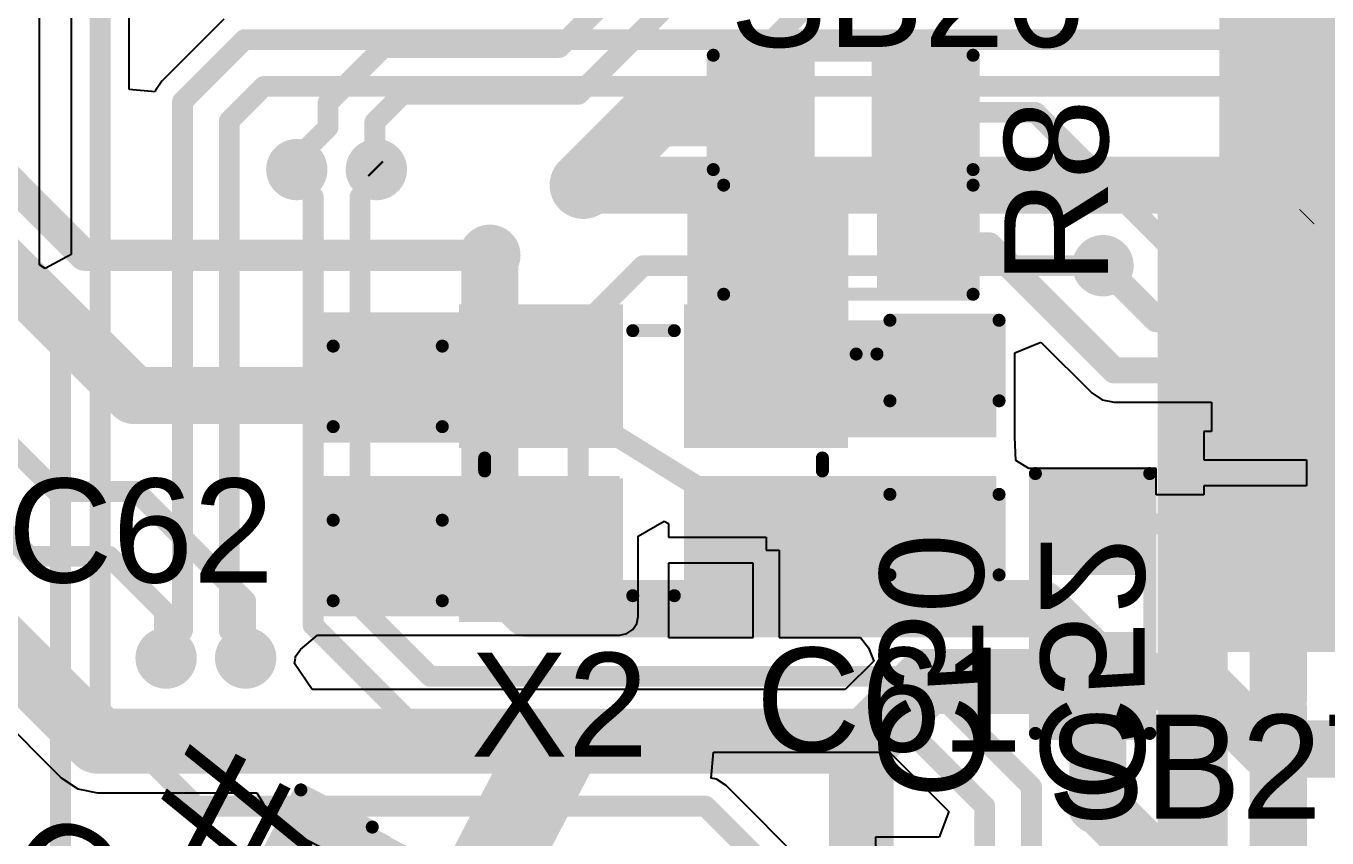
# Model space of a CAD drawing. Header units: millimetres. Extents: x -0.71 to 2.98, y -0.65 to 2.9.
# Drawn here: x 0.16 to 0.661, y -0.042 to 0.27 of the extents above; entities that cross this region are included whole.
import ezdxf

# ---------------------------------------------------------------- set-up
doc = ezdxf.new("R2010")
doc.units = ezdxf.units.MM
doc.header["$MEASUREMENT"] = 0
for name, color, linetype in [('BottomLayer', 5, 'Continuous'), ('BottomOverlay', 54, 'Continuous'), ('BottomSolder', 6, 'Continuous'), ('Mechanical2', 216, 'Continuous'), ('TopLayer', 1, 'Continuous'), ('TopOverlay', 2, 'Continuous'), ('TopPaste', 8, 'Continuous'), ('TopSolder', 216, 'Continuous'), ('ViaHoleLayer', 16, 'Continuous')]:
    doc.layers.add(name, color=color, linetype=linetype)
doc.styles.add('Arial', font='', dxfattribs={"height": 0.2})
doc.styles.get('Arial').set_extended_font_data('Arial')

# ---------------------------------------------------------------- blocks, each defined once
blk = doc.blocks.new('CAP_0603_9')
at = {"layer": 'TopLayer'}
for points in [[(-0.015, 0.0175), (-0.015, -0.0175), (-0.045, -0.0175), (-0.045, 0.0175)], [(0.045, 0.0175), (0.045, -0.0175), (0.015, -0.0175), (0.015, 0.0175)]]:
    blk.add_hatch(color=1, dxfattribs=at).paths.add_polyline_path(points)
at = {"layer": 'TopPaste'}
for points in [[(-0.015, 0.0175), (-0.015, -0.0175), (-0.045, -0.0175), (-0.045, 0.0175)], [(0.045, 0.0175), (0.045, -0.0175), (0.015, -0.0175), (0.015, 0.0175)]]:
    blk.add_hatch(color=8, dxfattribs=at).paths.add_polyline_path(points)
at = {"layer": 'TopSolder'}
for points in [[(-0.01264, 0.01986), (-0.01264, -0.01986), (-0.04736, -0.01986), (-0.04736, 0.01986)], [(0.04736, 0.01986), (0.04736, -0.01986), (0.01264, -0.01986), (0.01264, 0.01986)]]:
    blk.add_hatch(color=216, dxfattribs=at).paths.add_polyline_path(points)
at = {"layer": 'TopOverlay', "const_width": 0.005}
for points in [[(-0.049, 0.021), (-0.049, -0.021)], [(-0.018, 0.021), (-0.049, 0.021)], [(0.049, 0.021), (0.018, 0.021)], [(0.049, 0.021), (0.049, -0.021)], [(-0.018, -0.021), (-0.049, -0.021)], [(0.049, -0.021), (0.018, -0.021)]]:
    blk.add_lwpolyline(points, dxfattribs=at)
at = {"layer": 'TopOverlay', "const_width": 0.0025}
for points in [[(-0.05025, 0.021, 1), (-0.04775, 0.021, 1)], [(-0.05025, 0.021, 1), (-0.04775, 0.021, 1)], [(-0.01925, 0.021, 1), (-0.01675, 0.021, 1)], [(0.01675, 0.021, 1), (0.01925, 0.021, 1)], [(0.04775, 0.021, 1), (0.05025, 0.021, 1)], [(0.04775, 0.021, 1), (0.05025, 0.021, 1)], [(-0.05025, -0.021, 1), (-0.04775, -0.021, 1)], [(-0.05025, -0.021, 1), (-0.04775, -0.021, 1)], [(-0.01925, -0.021, 1), (-0.01675, -0.021, 1)], [(0.01675, -0.021, 1), (0.01925, -0.021, 1)], [(0.04775, -0.021, 1), (0.05025, -0.021, 1)], [(0.04775, -0.021, 1), (0.05025, -0.021, 1)]]:
    blk.add_lwpolyline(points, format="xyb", close=True, dxfattribs=at)
blk = doc.blocks.new('S3224576121060_217')
at = {"layer": 'TopLayer'}
for points in [[(-0.07087, 0.05709), (-0.01575, 0.05709), (-0.01575, 0.00984), (-0.07087, 0.00984)], [(0.01575, 0.05709), (0.07087, 0.05709), (0.07087, 0.00984), (0.01575, 0.00984)], [(-0.07087, -0.00984), (-0.01575, -0.00984), (-0.01575, -0.05709), (-0.07087, -0.05709)], [(0.01575, -0.00984), (0.07087, -0.00984), (0.07087, -0.05709), (0.01575, -0.05709)]]:
    blk.add_hatch(color=1, dxfattribs=at).paths.add_polyline_path(points)
at = {"layer": 'TopPaste'}
for points in [[(-0.07087, 0.05709), (-0.01575, 0.05709), (-0.01575, 0.00984), (-0.07087, 0.00984)], [(0.01575, 0.05709), (0.07087, 0.05709), (0.07087, 0.00984), (0.01575, 0.00984)], [(-0.07087, -0.00984), (-0.01575, -0.00984), (-0.01575, -0.05709), (-0.07087, -0.05709)], [(0.01575, -0.00984), (0.07087, -0.00984), (0.07087, -0.05709), (0.01575, -0.05709)]]:
    blk.add_hatch(color=8, dxfattribs=at).paths.add_polyline_path(points)
at = {"layer": 'TopSolder'}
for points in [[(-0.07487, 0.06109), (-0.01175, 0.06109), (-0.01175, 0.00584), (-0.07487, 0.00584)], [(0.01175, 0.06109), (0.07487, 0.06109), (0.07487, 0.00584), (0.01175, 0.00584)], [(-0.07487, -0.00584), (-0.01175, -0.00584), (-0.01175, -0.06109), (-0.07487, -0.06109)], [(0.01175, -0.00584), (0.07487, -0.00584), (0.07487, -0.06109), (0.01175, -0.06109)]]:
    blk.add_hatch(color=216, dxfattribs=at).paths.add_polyline_path(points)
at = {"layer": 'TopOverlay', "const_width": 0.005}
for points in [[(0.008, 0.051), (-0.008, 0.051)], [(-0.065, 0.003), (-0.065, -0.002)], [(0.065, 0.003), (0.065, -0.002)], [(0.008, -0.051), (-0.008, -0.051)]]:
    blk.add_lwpolyline(points, dxfattribs=at)
at = {"layer": 'TopOverlay'}
for points, const_width in [([(-0.00925, 0.051, 1), (-0.00675, 0.051, 1)], 0.0025), ([(0.00675, 0.051, 1), (0.00925, 0.051, 1)], 0.0025), ([(-0.06625, 0.003, 1), (-0.06375, 0.003, 1)], 0.0025), ([(0.06375, 0.003, 1), (0.06625, 0.003, 1)], 0.0025), ([(-0.06625, -0.002, 1), (-0.06375, -0.002, 1)], 0.0025), ([(0.06375, -0.002, 1), (0.06625, -0.002, 1)], 0.0025), ([(-0.078, -0.042, 1), (-0.086, -0.042, 1)], 0.005), ([(-0.08725, -0.042, 1), (-0.08475, -0.042, 1)], 0.0025), ([(-0.07925, -0.042, 1), (-0.07675, -0.042, 1)], 0.0025), ([(-0.00925, -0.051, 1), (-0.00675, -0.051, 1)], 0.0025), ([(0.00675, -0.051, 1), (0.00925, -0.051, 1)], 0.0025)]:
    blk.add_lwpolyline(points, format="xyb", close=True, dxfattribs=dict(at, const_width=const_width))
blk = doc.blocks.new('R__0603_222')
at = {"layer": 'TopLayer'}
for points in [[(-0.015, 0.0175), (-0.015, -0.0175), (-0.045, -0.0175), (-0.045, 0.0175)], [(0.045, 0.0175), (0.045, -0.0175), (0.015, -0.0175), (0.015, 0.0175)]]:
    blk.add_hatch(color=1, dxfattribs=at).paths.add_polyline_path(points)
at = {"layer": 'TopPaste'}
for points in [[(-0.015, 0.0175), (-0.015, -0.0175), (-0.045, -0.0175), (-0.045, 0.0175)], [(0.045, 0.0175), (0.045, -0.0175), (0.015, -0.0175), (0.015, 0.0175)]]:
    blk.add_hatch(color=8, dxfattribs=at).paths.add_polyline_path(points)
at = {"layer": 'TopSolder'}
for points in [[(-0.011, 0.0215), (-0.011, -0.0215), (-0.049, -0.0215), (-0.049, 0.0215)], [(0.049, 0.0215), (0.049, -0.0215), (0.011, -0.0215), (0.011, 0.0215)]]:
    blk.add_hatch(color=216, dxfattribs=at).paths.add_polyline_path(points)
at = {"layer": 'TopOverlay', "const_width": 0.005}
for points in [[(-0.048, 0.021), (0.048, 0.021)], [(-0.048, -0.021), (-0.048, 0.021)], [(0.048, -0.021), (0.048, 0.021)], [(-0.048, -0.021), (0.048, -0.021)]]:
    blk.add_lwpolyline(points, dxfattribs=at)
at = {"layer": 'TopOverlay', "const_width": 0.0025}
for points in [[(-0.04925, 0.021, 1), (-0.04675, 0.021, 1)], [(-0.04925, 0.021, 1), (-0.04675, 0.021, 1)], [(0.04675, 0.021, 1), (0.04925, 0.021, 1)], [(0.04675, 0.021, 1), (0.04925, 0.021, 1)], [(-0.04925, -0.021, 1), (-0.04675, -0.021, 1)], [(-0.04925, -0.021, 1), (-0.04675, -0.021, 1)], [(0.04675, -0.021, 1), (0.04925, -0.021, 1)], [(0.04675, -0.021, 1), (0.04925, -0.021, 1)]]:
    blk.add_lwpolyline(points, format="xyb", close=True, dxfattribs=at)
blk = doc.blocks.new('PCM1865DBTR_250')
at = {"layer": 'TopLayer'}
for points in [[(-0.1437, 0.10433), (-0.08465, 0.10433), (-0.08465, 0.09252), (-0.1437, 0.09252)], [(-0.1437, 0.08465), (-0.08465, 0.08465), (-0.08465, 0.07283), (-0.1437, 0.07283)], [(-0.1437, 0.06496), (-0.08465, 0.06496), (-0.08465, 0.05315), (-0.1437, 0.05315)], [(-0.1437, 0.04528), (-0.08465, 0.04528), (-0.08465, 0.03346), (-0.1437, 0.03346)], [(-0.1437, 0.02559), (-0.08465, 0.02559), (-0.08465, 0.01378), (-0.1437, 0.01378)], [(-0.1437, 0.00591), (-0.08465, 0.00591), (-0.08465, -0.00591), (-0.1437, -0.00591)], [(-0.1437, -0.01378), (-0.08465, -0.01378), (-0.08465, -0.02559), (-0.1437, -0.02559)], [(-0.1437, -0.03346), (-0.08465, -0.03346), (-0.08465, -0.04528), (-0.1437, -0.04528)], [(-0.1437, -0.05315), (-0.08465, -0.05315), (-0.08465, -0.06496), (-0.1437, -0.06496)], [(-0.1437, -0.07283), (-0.08465, -0.07283), (-0.08465, -0.08465), (-0.1437, -0.08465)], [(-0.1437, -0.09252), (-0.08465, -0.09252), (-0.08465, -0.10433), (-0.1437, -0.10433)], [(-0.1437, -0.1122), (-0.08465, -0.1122), (-0.08465, -0.12402), (-0.1437, -0.12402)], [(-0.08465, -0.1437), (-0.1437, -0.1437), (-0.1437, -0.13189), (-0.08465, -0.13189)]]:
    blk.add_hatch(color=1, dxfattribs=at).paths.add_polyline_path(points)
at = {"layer": 'TopPaste'}
for points in [[(-0.1437, 0.10433), (-0.08465, 0.10433), (-0.08465, 0.09252), (-0.1437, 0.09252)], [(-0.1437, 0.08465), (-0.08465, 0.08465), (-0.08465, 0.07283), (-0.1437, 0.07283)], [(-0.1437, 0.06496), (-0.08465, 0.06496), (-0.08465, 0.05315), (-0.1437, 0.05315)], [(-0.1437, 0.04528), (-0.08465, 0.04528), (-0.08465, 0.03346), (-0.1437, 0.03346)], [(-0.1437, 0.02559), (-0.08465, 0.02559), (-0.08465, 0.01378), (-0.1437, 0.01378)], [(-0.1437, 0.00591), (-0.08465, 0.00591), (-0.08465, -0.00591), (-0.1437, -0.00591)], [(-0.1437, -0.01378), (-0.08465, -0.01378), (-0.08465, -0.02559), (-0.1437, -0.02559)], [(-0.1437, -0.03346), (-0.08465, -0.03346), (-0.08465, -0.04528), (-0.1437, -0.04528)], [(-0.1437, -0.05315), (-0.08465, -0.05315), (-0.08465, -0.06496), (-0.1437, -0.06496)], [(-0.1437, -0.07283), (-0.08465, -0.07283), (-0.08465, -0.08465), (-0.1437, -0.08465)], [(-0.1437, -0.09252), (-0.08465, -0.09252), (-0.08465, -0.10433), (-0.1437, -0.10433)], [(-0.1437, -0.1122), (-0.08465, -0.1122), (-0.08465, -0.12402), (-0.1437, -0.12402)], [(-0.08465, -0.1437), (-0.1437, -0.1437), (-0.1437, -0.13189), (-0.08465, -0.13189)]]:
    blk.add_hatch(color=8, dxfattribs=at).paths.add_polyline_path(points)
at = {"layer": 'TopSolder'}
for points in [[(-0.1477, 0.10833), (-0.08065, 0.10833), (-0.08065, 0.08852), (-0.1477, 0.08852)], [(-0.1477, 0.08865), (-0.08065, 0.08865), (-0.08065, 0.06883), (-0.1477, 0.06883)], [(-0.1477, 0.06896), (-0.08065, 0.06896), (-0.08065, 0.04915), (-0.1477, 0.04915)], [(-0.1477, 0.04928), (-0.08065, 0.04928), (-0.08065, 0.02946), (-0.1477, 0.02946)], [(-0.1477, 0.02959), (-0.08065, 0.02959), (-0.08065, 0.00978), (-0.1477, 0.00978)], [(-0.1477, 0.00991), (-0.08065, 0.00991), (-0.08065, -0.00991), (-0.1477, -0.00991)], [(-0.1477, -0.00978), (-0.08065, -0.00978), (-0.08065, -0.02959), (-0.1477, -0.02959)], [(-0.1477, -0.02946), (-0.08065, -0.02946), (-0.08065, -0.04928), (-0.1477, -0.04928)], [(-0.1477, -0.04915), (-0.08065, -0.04915), (-0.08065, -0.06896), (-0.1477, -0.06896)], [(-0.1477, -0.06883), (-0.08065, -0.06883), (-0.08065, -0.08865), (-0.1477, -0.08865)], [(-0.1477, -0.08852), (-0.08065, -0.08852), (-0.08065, -0.10833), (-0.1477, -0.10833)], [(-0.1477, -0.1082), (-0.08065, -0.1082), (-0.08065, -0.12802), (-0.1477, -0.12802)], [(-0.08065, -0.1477), (-0.1477, -0.1477), (-0.1477, -0.12789), (-0.08065, -0.12789)]]:
    blk.add_hatch(color=216, dxfattribs=at).paths.add_polyline_path(points)
blk = doc.blocks.new('SOLDER_BRIDGE_272')
at = {"layer": 'TopLayer'}
for points in [[(-0.045, -0.0175), (-0.045, 0.0175), (-0.015, 0.0175), (-0.015, -0.0175)], [(0.015, -0.0175), (0.015, 0.0175), (0.045, 0.0175), (0.045, -0.0175)]]:
    blk.add_hatch(color=1, dxfattribs=at).paths.add_polyline_path(points)
at = {"layer": 'TopPaste'}
for points in [[(-0.045, -0.0175), (-0.045, 0.0175), (-0.015, 0.0175), (-0.015, -0.0175)], [(0.015, -0.0175), (0.015, 0.0175), (0.045, 0.0175), (0.045, -0.0175)]]:
    blk.add_hatch(color=8, dxfattribs=at).paths.add_polyline_path(points)
at = {"layer": 'TopSolder'}
for points in [[(-0.049, -0.0215), (-0.049, 0.0215), (-0.011, 0.0215), (-0.011, -0.0215)], [(0.011, -0.0215), (0.011, 0.0215), (0.049, 0.0215), (0.049, -0.0215)]]:
    blk.add_hatch(color=216, dxfattribs=at).paths.add_polyline_path(points)
at = {"layer": 'TopOverlay', "const_width": 0.005}
for points in [[(-0.05, 0.022), (-0.05, -0.022)], [(-0.05, 0.022), (0.05, 0.022)], [(0.05, 0.022), (0.05, -0.022)], [(-0.05, -0.022), (0.05, -0.022)]]:
    blk.add_lwpolyline(points, dxfattribs=at)
at = {"layer": 'TopOverlay', "const_width": 0.0025}
for points in [[(-0.05125, 0.022, 1), (-0.04875, 0.022, 1)], [(-0.05125, 0.022, 1), (-0.04875, 0.022, 1)], [(0.04875, 0.022, 1), (0.05125, 0.022, 1)], [(0.04875, 0.022, 1), (0.05125, 0.022, 1)], [(-0.05125, -0.022, 1), (-0.04875, -0.022, 1)], [(-0.05125, -0.022, 1), (-0.04875, -0.022, 1)], [(0.04875, -0.022, 1), (0.05125, -0.022, 1)], [(0.04875, -0.022, 1), (0.05125, -0.022, 1)]]:
    blk.add_lwpolyline(points, format="xyb", close=True, dxfattribs=at)
blk = doc.blocks.new('SOLDER_BRIDGE_273')
at = {"layer": 'TopLayer'}
for points in [[(-0.045, -0.0175), (-0.045, 0.0175), (-0.015, 0.0175), (-0.015, -0.0175)], [(0.015, -0.0175), (0.015, 0.0175), (0.045, 0.0175), (0.045, -0.0175)]]:
    blk.add_hatch(color=1, dxfattribs=at).paths.add_polyline_path(points)
at = {"layer": 'TopPaste'}
for points in [[(-0.045, -0.0175), (-0.045, 0.0175), (-0.015, 0.0175), (-0.015, -0.0175)], [(0.015, -0.0175), (0.015, 0.0175), (0.045, 0.0175), (0.045, -0.0175)]]:
    blk.add_hatch(color=8, dxfattribs=at).paths.add_polyline_path(points)
at = {"layer": 'TopSolder'}
for points in [[(-0.049, -0.0215), (-0.049, 0.0215), (-0.011, 0.0215), (-0.011, -0.0215)], [(0.011, -0.0215), (0.011, 0.0215), (0.049, 0.0215), (0.049, -0.0215)]]:
    blk.add_hatch(color=216, dxfattribs=at).paths.add_polyline_path(points)
at = {"layer": 'TopOverlay', "const_width": 0.005}
for points in [[(-0.05, -0.022), (-0.05, 0.022)], [(-0.05, 0.022), (0.05, 0.022)], [(0.05, -0.022), (0.05, 0.022)], [(-0.05, -0.022), (0.05, -0.022)]]:
    blk.add_lwpolyline(points, dxfattribs=at)
at = {"layer": 'TopOverlay', "const_width": 0.0025}
for points in [[(-0.05125, 0.022, 1), (-0.04875, 0.022, 1)], [(-0.05125, 0.022, 1), (-0.04875, 0.022, 1)], [(0.04875, 0.022, 1), (0.05125, 0.022, 1)], [(0.04875, 0.022, 1), (0.05125, 0.022, 1)], [(-0.05125, -0.022, 1), (-0.04875, -0.022, 1)], [(-0.05125, -0.022, 1), (-0.04875, -0.022, 1)], [(0.04875, -0.022, 1), (0.05125, -0.022, 1)], [(0.04875, -0.022, 1), (0.05125, -0.022, 1)]]:
    blk.add_lwpolyline(points, format="xyb", close=True, dxfattribs=at)
blk = doc.blocks.new('C___0603_305')
at = {"layer": 'TopLayer'}
for points in [[(-0.015, 0.0175), (-0.015, -0.0175), (-0.045, -0.0175), (-0.045, 0.0175)], [(0.045, 0.0175), (0.045, -0.0175), (0.015, -0.0175), (0.015, 0.0175)]]:
    blk.add_hatch(color=1, dxfattribs=at).paths.add_polyline_path(points)
at = {"layer": 'TopPaste'}
for points in [[(-0.015, 0.0175), (-0.015, -0.0175), (-0.045, -0.0175), (-0.045, 0.0175)], [(0.045, 0.0175), (0.045, -0.0175), (0.015, -0.0175), (0.015, 0.0175)]]:
    blk.add_hatch(color=8, dxfattribs=at).paths.add_polyline_path(points)
at = {"layer": 'TopSolder'}
for points in [[(-0.01264, 0.01986), (-0.01264, -0.01986), (-0.04736, -0.01986), (-0.04736, 0.01986)], [(0.04736, 0.01986), (0.04736, -0.01986), (0.01264, -0.01986), (0.01264, 0.01986)]]:
    blk.add_hatch(color=216, dxfattribs=at).paths.add_polyline_path(points)
at = {"layer": 'TopOverlay', "const_width": 0.005}
for points in [[(-0.049, -0.021), (-0.049, 0.021)], [(-0.018, 0.021), (-0.049, 0.021)], [(0.049, 0.021), (0.018, 0.021)], [(0.049, -0.021), (0.049, 0.021)], [(-0.018, -0.021), (-0.049, -0.021)], [(0.049, -0.021), (0.018, -0.021)]]:
    blk.add_lwpolyline(points, dxfattribs=at)
at = {"layer": 'TopOverlay', "const_width": 0.0025}
for points in [[(-0.05025, 0.021, 1), (-0.04775, 0.021, 1)], [(-0.05025, 0.021, 1), (-0.04775, 0.021, 1)], [(-0.01925, 0.021, 1), (-0.01675, 0.021, 1)], [(0.01675, 0.021, 1), (0.01925, 0.021, 1)], [(0.04775, 0.021, 1), (0.05025, 0.021, 1)], [(0.04775, 0.021, 1), (0.05025, 0.021, 1)], [(-0.05025, -0.021, 1), (-0.04775, -0.021, 1)], [(-0.05025, -0.021, 1), (-0.04775, -0.021, 1)], [(-0.01925, -0.021, 1), (-0.01675, -0.021, 1)], [(0.01675, -0.021, 1), (0.01925, -0.021, 1)], [(0.04775, -0.021, 1), (0.05025, -0.021, 1)], [(0.04775, -0.021, 1), (0.05025, -0.021, 1)]]:
    blk.add_lwpolyline(points, format="xyb", close=True, dxfattribs=at)
blk = doc.blocks.new('C___0603_306')
at = {"layer": 'TopLayer'}
for points in [[(-0.015, 0.0175), (-0.015, -0.0175), (-0.045, -0.0175), (-0.045, 0.0175)], [(0.045, 0.0175), (0.045, -0.0175), (0.015, -0.0175), (0.015, 0.0175)]]:
    blk.add_hatch(color=1, dxfattribs=at).paths.add_polyline_path(points)
at = {"layer": 'TopPaste'}
for points in [[(-0.015, 0.0175), (-0.015, -0.0175), (-0.045, -0.0175), (-0.045, 0.0175)], [(0.045, 0.0175), (0.045, -0.0175), (0.015, -0.0175), (0.015, 0.0175)]]:
    blk.add_hatch(color=8, dxfattribs=at).paths.add_polyline_path(points)
at = {"layer": 'TopSolder'}
for points in [[(-0.01264, 0.01986), (-0.01264, -0.01986), (-0.04736, -0.01986), (-0.04736, 0.01986)], [(0.04736, 0.01986), (0.04736, -0.01986), (0.01264, -0.01986), (0.01264, 0.01986)]]:
    blk.add_hatch(color=216, dxfattribs=at).paths.add_polyline_path(points)
at = {"layer": 'TopOverlay', "const_width": 0.005}
for points in [[(-0.049, 0.021), (-0.049, -0.021)], [(-0.049, 0.021), (-0.018, 0.021)], [(0.018, 0.021), (0.049, 0.021)], [(0.049, 0.021), (0.049, -0.021)], [(-0.049, -0.021), (-0.018, -0.021)], [(0.018, -0.021), (0.049, -0.021)]]:
    blk.add_lwpolyline(points, dxfattribs=at)
at = {"layer": 'TopOverlay', "const_width": 0.0025}
for points in [[(-0.05025, 0.021, 1), (-0.04775, 0.021, 1)], [(-0.05025, 0.021, 1), (-0.04775, 0.021, 1)], [(-0.01925, 0.021, 1), (-0.01675, 0.021, 1)], [(0.01675, 0.021, 1), (0.01925, 0.021, 1)], [(0.04775, 0.021, 1), (0.05025, 0.021, 1)], [(0.04775, 0.021, 1), (0.05025, 0.021, 1)], [(-0.05025, -0.021, 1), (-0.04775, -0.021, 1)], [(-0.05025, -0.021, 1), (-0.04775, -0.021, 1)], [(-0.01925, -0.021, 1), (-0.01675, -0.021, 1)], [(0.01675, -0.021, 1), (0.01925, -0.021, 1)], [(0.04775, -0.021, 1), (0.05025, -0.021, 1)], [(0.04775, -0.021, 1), (0.05025, -0.021, 1)]]:
    blk.add_lwpolyline(points, format="xyb", close=True, dxfattribs=at)

msp = doc.modelspace()

# ---------------------------------------------------------------- hatches: boundary and pattern name
at = {"layer": 'BottomLayer'}
h = msp.add_hatch(color=5, dxfattribs=at)
edge = h.paths.add_edge_path()
edge.add_arc((0.26469, 0.215), 0.01181, 0, 360)
h = msp.add_hatch(color=5, dxfattribs=at)
edge = h.paths.add_edge_path()
edge.add_arc((0.29531, 0.215), 0.01181, 0, 360)
h = msp.add_hatch(color=5, dxfattribs=at)
edge = h.paths.add_edge_path()
edge.add_arc((0.375, 0.209), 0.01181, 0, 360)
for points in [[(0.596, -0.214), (0.623, -0.214), (0.623, 0.22), (0.596, 0.22)], [(0.632, 0.033), (0.806, 0.033), (0.806, 0.0785), (0.632, 0.0785)]]:
    msp.add_hatch(color=5, dxfattribs=at).paths.add_polyline_path(points)
h = msp.add_hatch(color=5, dxfattribs=at)
edge = h.paths.add_edge_path()
edge.add_arc((0.339, 0.182), 0.01181, 0, 360)
h = msp.add_hatch(color=5, dxfattribs=at)
edge = h.paths.add_edge_path()
edge.add_arc((0.575, 0.178), 0.01181, 0, 360)
h = msp.add_hatch(color=5, dxfattribs=at)
edge = h.paths.add_edge_path()
edge.add_arc((0.373, 0.076), 0.01181, 0, 360)
h = msp.add_hatch(color=5, dxfattribs=at)
edge = h.paths.add_edge_path()
edge.add_arc((0.21438, 0.027), 0.01181, 0, 360)
h = msp.add_hatch(color=5, dxfattribs=at)
edge = h.paths.add_edge_path()
edge.add_arc((0.245, 0.027), 0.01181, 0, 360)
h = msp.add_hatch(color=5, dxfattribs=at)
edge = h.paths.add_edge_path()
edge.add_arc((0.573, -0.029), 0.01181, 0, 360)
at = {"layer": 'BottomSolder'}
h = msp.add_hatch(color=6, dxfattribs=at)
edge = h.paths.add_edge_path()
edge.add_arc((0.26469, 0.215), 0.00791, 0, 360)
h = msp.add_hatch(color=6, dxfattribs=at)
edge = h.paths.add_edge_path()
edge.add_arc((0.29531, 0.215), 0.00791, 0, 360)
h = msp.add_hatch(color=6, dxfattribs=at)
edge = h.paths.add_edge_path()
edge.add_arc((0.375, 0.209), 0.00791, 0, 360)
h = msp.add_hatch(color=6, dxfattribs=at)
edge = h.paths.add_edge_path()
edge.add_arc((0.339, 0.182), 0.00791, 0, 360)
h = msp.add_hatch(color=6, dxfattribs=at)
edge = h.paths.add_edge_path()
edge.add_arc((0.575, 0.178), 0.00791, 0, 360)
h = msp.add_hatch(color=6, dxfattribs=at)
edge = h.paths.add_edge_path()
edge.add_arc((0.373, 0.076), 0.00791, 0, 360)
h = msp.add_hatch(color=6, dxfattribs=at)
edge = h.paths.add_edge_path()
edge.add_arc((0.21438, 0.027), 0.00791, 0, 360)
h = msp.add_hatch(color=6, dxfattribs=at)
edge = h.paths.add_edge_path()
edge.add_arc((0.245, 0.027), 0.00791, 0, 360)
h = msp.add_hatch(color=6, dxfattribs=at)
edge = h.paths.add_edge_path()
edge.add_arc((0.573, -0.029), 0.00791, 0, 360)
at = {"layer": 'TopLayer'}
h = msp.add_hatch(color=1, dxfattribs=at)
edge = h.paths.add_edge_path()
edge.add_arc((0.26469, 0.215), 0.01181, 0, 360)
h = msp.add_hatch(color=1, dxfattribs=at)
edge = h.paths.add_edge_path()
edge.add_arc((0.29531, 0.215), 0.01181, 0, 360)
h = msp.add_hatch(color=1, dxfattribs=at)
edge = h.paths.add_edge_path()
edge.add_arc((0.375, 0.209), 0.01181, 0, 360)
for points in [[(0.415, 0.112), (0.477, 0.112), (0.477, 0.209), (0.415, 0.209)], [(0.389, 0.16), (0.27, 0.16), (0.27, 0.10993), (0.389, 0.10993)], [(0.415, 0.112), (0.534, 0.112), (0.534, 0.157), (0.415, 0.157)], [(0.389, 0.097), (0.27, 0.097), (0.27, 0.043), (0.389, 0.043)], [(0.415, 0.043), (0.534, 0.043), (0.534, 0.097), (0.415, 0.097)], [(0.38035, -0.01199), (0.35079, 0.0034), (0.26, -0.171), (0.28957, -0.18639)], [(0.30082, -0.04182), (0.26875, -0.02513), (0.24938, -0.06233), (0.28145, -0.07902)], [(0.31192, -0.04787), (0.29269, -0.03787), (0.22776, -0.16259), (0.24699, -0.1726)]]:
    msp.add_hatch(color=1, dxfattribs=at).paths.add_polyline_path(points)
h = msp.add_hatch(color=1, dxfattribs=at)
edge = h.paths.add_edge_path()
edge.add_arc((0.339, 0.182), 0.01181, 0, 360)
h = msp.add_hatch(color=1, dxfattribs=at)
edge = h.paths.add_edge_path()
edge.add_arc((0.575, 0.178), 0.01181, 0, 360)
h = msp.add_hatch(color=1, dxfattribs=at)
edge = h.paths.add_edge_path()
edge.add_arc((0.373, 0.076), 0.01181, 0, 360)
h = msp.add_hatch(color=1, dxfattribs=at)
edge = h.paths.add_edge_path()
edge.add_arc((0.21438, 0.027), 0.01181, 0, 360)
h = msp.add_hatch(color=1, dxfattribs=at)
edge = h.paths.add_edge_path()
edge.add_arc((0.245, 0.027), 0.01181, 0, 360)
h = msp.add_hatch(color=1, dxfattribs=at)
edge = h.paths.add_edge_path()
edge.add_arc((0.573, -0.029), 0.01181, 0, 360)
at = {"layer": 'TopSolder'}
h = msp.add_hatch(color=216, dxfattribs=at)
edge = h.paths.add_edge_path()
edge.add_arc((0.26469, 0.215), 0.00791, 0, 360)
h = msp.add_hatch(color=216, dxfattribs=at)
edge = h.paths.add_edge_path()
edge.add_arc((0.29531, 0.215), 0.00791, 0, 360)
h = msp.add_hatch(color=216, dxfattribs=at)
edge = h.paths.add_edge_path()
edge.add_arc((0.375, 0.209), 0.00791, 0, 360)
h = msp.add_hatch(color=216, dxfattribs=at)
edge = h.paths.add_edge_path()
edge.add_arc((0.339, 0.182), 0.00791, 0, 360)
h = msp.add_hatch(color=216, dxfattribs=at)
edge = h.paths.add_edge_path()
edge.add_arc((0.575, 0.178), 0.00791, 0, 360)
h = msp.add_hatch(color=216, dxfattribs=at)
edge = h.paths.add_edge_path()
edge.add_arc((0.373, 0.076), 0.00791, 0, 360)
h = msp.add_hatch(color=216, dxfattribs=at)
edge = h.paths.add_edge_path()
edge.add_arc((0.21438, 0.027), 0.00791, 0, 360)
h = msp.add_hatch(color=216, dxfattribs=at)
edge = h.paths.add_edge_path()
edge.add_arc((0.245, 0.027), 0.00791, 0, 360)
h = msp.add_hatch(color=216, dxfattribs=at)
edge = h.paths.add_edge_path()
edge.add_arc((0.573, -0.029), 0.00791, 0, 360)
at = {"layer": 'ViaHoleLayer'}
h = msp.add_hatch(color=16, dxfattribs=at)
edge = h.paths.add_edge_path()
edge.add_arc((0.26469, 0.215), 0.00591, 0, 360)
h = msp.add_hatch(color=16, dxfattribs=at)
edge = h.paths.add_edge_path()
edge.add_arc((0.29531, 0.215), 0.00591, 0, 360)
h = msp.add_hatch(color=16, dxfattribs=at)
edge = h.paths.add_edge_path()
edge.add_arc((0.375, 0.209), 0.00591, 0, 360)
h = msp.add_hatch(color=16, dxfattribs=at)
edge = h.paths.add_edge_path()
edge.add_arc((0.339, 0.182), 0.00591, 0, 360)
h = msp.add_hatch(color=16, dxfattribs=at)
edge = h.paths.add_edge_path()
edge.add_arc((0.575, 0.178), 0.00591, 0, 360)
h = msp.add_hatch(color=16, dxfattribs=at)
edge = h.paths.add_edge_path()
edge.add_arc((0.373, 0.076), 0.00591, 0, 360)
h = msp.add_hatch(color=16, dxfattribs=at)
edge = h.paths.add_edge_path()
edge.add_arc((0.21438, 0.027), 0.00591, 0, 360)
h = msp.add_hatch(color=16, dxfattribs=at)
edge = h.paths.add_edge_path()
edge.add_arc((0.245, 0.027), 0.00591, 0, 360)
h = msp.add_hatch(color=16, dxfattribs=at)
edge = h.paths.add_edge_path()
edge.add_arc((0.573, -0.029), 0.00591, 0, 360)

# ---------------------------------------------------------------- linework, layer by layer
at = {"layer": 'BottomLayer'}
for p, q in [((0.17778, 0.347), (0.17778, 0.18231)), ((0.20022, 0.24586), (0.20022, 0.33961)), ((0.16565, 0.17839), (0.16565, 0.28864)), ((0.23661, 0.27293), (0.21276, 0.24908)), ((0.21022, 0.24488), (0.20022, 0.24586)), ((0.21033, 0.24544), (0.21022, 0.24488)), ((0.21276, 0.24908), (0.21033, 0.24544)), ((0.17778, 0.18231), (0.16778, 0.17697)), ((0.16778, 0.17697), (0.16565, 0.17839)), ((0.42417, -0.01922), (0.42515, -0.00922)), ((0.42515, -0.00922), (0.49285, -0.00922)), ((0.49285, -0.00922), (0.51564, -0.032)), ((0.42629, -0.01964), (0.42417, -0.01922)), ((0.42993, -0.02207), (0.42629, -0.01964)), ((0.46757, -0.05971), (0.42993, -0.02207)), ((0.51564, -0.032), (0.5119, -0.042)), ((0.5119, -0.042), (0.4875, -0.042)), ((0.4875, -0.042), (0.4875, -0.086))]:
    msp.add_line(p, q, dxfattribs=at)
for points, const_width in [([(0.189, 0.007), (0.189, 0.347)], 0.008), ([(0.22069, 0.24114), (0.24454, 0.265)], 0.008), ([(0.24454, 0.265), (1.45254, 0.265)], 0.008), ([(0.23869, 0.23369), (0.252, 0.247)], 0.008), ([(0.252, 0.247), (1.46, 0.247)], 0.008), ([(0.22069, 0.03754), (0.22069, 0.24114)], 0.008), ([(0.23869, 0.03754), (0.23869, 0.23369)], 0.008), ([(0.375, 0.209), (0.611, 0.209)], 0.022), ([(0.271, 0.03954), (0.271, 0.20446)], 0.008), ([(0.289, 0.047), (0.289, 0.20446)], 0.008), ([(0.339, 0.06089), (0.339, 0.182)], 0.022), ([(0.373, 0.153), (0.398, 0.178)], 0.008), ([(0.398, 0.178), (0.575, 0.178)], 0.008), ([(0.15443, 0.16703), (0.17373, 0.14773)], 0.008), ([(0.6425, 0.1275), (0.67306, 0.15806)], 0.022), ([(0.373, 0.076), (0.373, 0.153)], 0.008), ([(0.17373, -0.16073), (0.17373, 0.14773)], 0.008), ([(0.6425, 0.05339), (0.6425, 0.1275)], 0.022), ([(0.339, 0.06089), (0.35389, 0.046)], 0.022), ([(0.6425, 0.01052), (0.6425, 0.0525)], 0.022), ([(0.643, 0.0525), (0.64389, 0.05339)], 0.022), ([(0.35389, 0.046), (0.551, 0.046)], 0.022), ([(0.551, 0.046), (0.573, 0.024)], 0.022), ([(0.289, 0.047), (0.316, 0.02)], 0.008), ([(0.21438, 0.03123), (0.22069, 0.03754)], 0.008), ([(0.23869, 0.03754), (0.245, 0.03123)], 0.008), ([(0.271, 0.03954), (0.30854, 0.002)], 0.008), ([(0.21438, 0.027), (0.21438, 0.03123)], 0.008), ([(0.245, 0.027), (0.245, 0.03123)], 0.008), ([(0.573, -0.029), (0.573, 0.024)], 0.022), ([(0.316, 0.02), (0.50496, 0.02)], 0.008), ([(0.50496, 0.02), (0.5475, -0.02254)], 0.008), ([(0.6425, -0.11), (0.6425, 0.00832)], 0.022), ([(0.189, 0.007), (0.226, -0.03)], 0.008), ([(0.30854, 0.002), (0.4975, 0.002)], 0.008), ([(0.4975, 0.002), (0.5295, -0.03)], 0.008), ([(0.5475, -0.049), (0.5475, -0.02254)], 0.008), ([(0.226, -0.03), (0.422, -0.03)], 0.008), ([(0.422, -0.03), (0.45964, -0.06764)], 0.008), ([(0.5295, -0.049), (0.5295, -0.03)], 0.008)]:
    msp.add_lwpolyline(points, dxfattribs=dict(at, const_width=const_width))
for points, const_width in [([(0.24254, 0.265, 1), (0.24654, 0.265, 1)], 0.004), ([(0.24254, 0.265, 1), (0.24654, 0.265, 1)], 0.004), ([(0.25, 0.247, 1), (0.254, 0.247, 1)], 0.004), ([(0.25, 0.247, 1), (0.254, 0.247, 1)], 0.004), ([(0.21869, 0.24114, 1), (0.22269, 0.24114, 1)], 0.004), ([(0.21869, 0.24114, 1), (0.22269, 0.24114, 1)], 0.004), ([(0.23669, 0.23369, 1), (0.24069, 0.23369, 1)], 0.004), ([(0.23669, 0.23369, 1), (0.24069, 0.23369, 1)], 0.004), ([(0.3695, 0.209, 1), (0.3805, 0.209, 1)], 0.011), ([(0.6055, 0.209, 1), (0.6165, 0.209, 1)], 0.011), ([(0.269, 0.20446, 1), (0.273, 0.20446, 1)], 0.004), ([(0.287, 0.20446, 1), (0.291, 0.20446, 1)], 0.004), ([(0.3335, 0.182, 1), (0.3445, 0.182, 1)], 0.011), ([(0.396, 0.178, 1), (0.4, 0.178, 1)], 0.004), ([(0.396, 0.178, 1), (0.4, 0.178, 1)], 0.004), ([(0.573, 0.178, 1), (0.577, 0.178, 1)], 0.004), ([(0.371, 0.153, 1), (0.375, 0.153, 1)], 0.004), ([(0.371, 0.153, 1), (0.375, 0.153, 1)], 0.004), ([(0.17173, 0.14773, 1), (0.17573, 0.14773, 1)], 0.004), ([(0.17173, 0.14773, 1), (0.17573, 0.14773, 1)], 0.004), ([(0.637, 0.1275, 1), (0.648, 0.1275, 1)], 0.011), ([(0.637, 0.1275, 1), (0.648, 0.1275, 1)], 0.011), ([(0.371, 0.076, 1), (0.375, 0.076, 1)], 0.004), ([(0.3335, 0.06089, 1), (0.3445, 0.06089, 1)], 0.011), ([(0.3335, 0.06089, 1), (0.3445, 0.06089, 1)], 0.011), ([(0.637, 0.05339, 1), (0.648, 0.05339, 1)], 0.011), ([(0.637, 0.0525, 1), (0.648, 0.0525, 1)], 0.011), ([(0.6375, 0.0525, 1), (0.6485, 0.0525, 1)], 0.011), ([(0.63839, 0.05339, 1), (0.64939, 0.05339, 1)], 0.011), ([(0.34839, 0.046, 1), (0.35939, 0.046, 1)], 0.011), ([(0.34839, 0.046, 1), (0.35939, 0.046, 1)], 0.011), ([(0.5455, 0.046, 1), (0.5565, 0.046, 1)], 0.011), ([(0.5455, 0.046, 1), (0.5565, 0.046, 1)], 0.011), ([(0.287, 0.047, 1), (0.291, 0.047, 1)], 0.004), ([(0.287, 0.047, 1), (0.291, 0.047, 1)], 0.004), ([(0.21869, 0.03754, 1), (0.22269, 0.03754, 1)], 0.004), ([(0.21869, 0.03754, 1), (0.22269, 0.03754, 1)], 0.004), ([(0.23669, 0.03754, 1), (0.24069, 0.03754, 1)], 0.004), ([(0.23669, 0.03754, 1), (0.24069, 0.03754, 1)], 0.004), ([(0.269, 0.03954, 1), (0.273, 0.03954, 1)], 0.004), ([(0.269, 0.03954, 1), (0.273, 0.03954, 1)], 0.004), ([(0.21238, 0.03123, 1), (0.21638, 0.03123, 1)], 0.004), ([(0.21238, 0.03123, 1), (0.21638, 0.03123, 1)], 0.004), ([(0.243, 0.03123, 1), (0.247, 0.03123, 1)], 0.004), ([(0.243, 0.03123, 1), (0.247, 0.03123, 1)], 0.004), ([(0.21238, 0.027, 1), (0.21638, 0.027, 1)], 0.004), ([(0.243, 0.027, 1), (0.247, 0.027, 1)], 0.004), ([(0.5675, 0.024, 1), (0.5785, 0.024, 1)], 0.011), ([(0.5675, 0.024, 1), (0.5785, 0.024, 1)], 0.011), ([(0.314, 0.02, 1), (0.318, 0.02, 1)], 0.004), ([(0.314, 0.02, 1), (0.318, 0.02, 1)], 0.004), ([(0.50296, 0.02, 1), (0.50696, 0.02, 1)], 0.004), ([(0.50296, 0.02, 1), (0.50696, 0.02, 1)], 0.004), ([(0.637, 0.01052, 1), (0.648, 0.01052, 1)], 0.011), ([(0.637, 0.00832, 1), (0.648, 0.00832, 1)], 0.011), ([(0.187, 0.007, 1), (0.191, 0.007, 1)], 0.004), ([(0.187, 0.007, 1), (0.191, 0.007, 1)], 0.004), ([(0.30654, 0.002, 1), (0.31054, 0.002, 1)], 0.004), ([(0.30654, 0.002, 1), (0.31054, 0.002, 1)], 0.004), ([(0.4955, 0.002, 1), (0.4995, 0.002, 1)], 0.004), ([(0.4955, 0.002, 1), (0.4995, 0.002, 1)], 0.004), ([(0.5455, -0.02254, 1), (0.5495, -0.02254, 1)], 0.004), ([(0.5455, -0.02254, 1), (0.5495, -0.02254, 1)], 0.004), ([(0.5675, -0.029, 1), (0.5785, -0.029, 1)], 0.011), ([(0.224, -0.03, 1), (0.228, -0.03, 1)], 0.004), ([(0.224, -0.03, 1), (0.228, -0.03, 1)], 0.004), ([(0.42, -0.03, 1), (0.424, -0.03, 1)], 0.004), ([(0.42, -0.03, 1), (0.424, -0.03, 1)], 0.004), ([(0.5275, -0.03, 1), (0.5315, -0.03, 1)], 0.004), ([(0.5275, -0.03, 1), (0.5315, -0.03, 1)], 0.004)]:
    msp.add_lwpolyline(points, format="xyb", close=True, dxfattribs=dict(at, const_width=const_width))
at = {"layer": 'Mechanical2', "const_width": 0.01}
msp.add_lwpolyline([(2.97335, 1.12706, 1), (-0.56996, 1.12706, 1)], format="xyb", close=True, dxfattribs=at)
at = {"layer": 'TopLayer'}
for p, q in [((0.54114, 0.14442), (0.55114, 0.14856)), ((0.55114, 0.14856), (0.57066, 0.12904)), ((0.54114, 0.112), (0.54114, 0.14442)), ((0.57066, 0.12904), (0.57463, 0.12639)), ((0.57463, 0.12639), (0.57931, 0.12546)), ((0.57931, 0.12546), (0.61682, 0.12546)), ((0.61682, 0.12546), (0.61682, 0.11423)), ((0.5415, 0.103), (0.54114, 0.112)), ((0.61682, 0.11423), (0.61382, 0.11423)), ((0.61382, 0.11423), (0.61382, 0.10332)), ((0.5465, 0.1), (0.5415, 0.103)), ((0.61382, 0.10332), (0.65335, 0.10332)), ((0.65335, 0.10332), (0.65335, 0.09332)), ((0.5955, 0.1), (0.5465, 0.1)), ((0.5955, 0.08985), (0.5955, 0.1)), ((0.65335, 0.09332), (0.61382, 0.09332)), ((0.61382, 0.09332), (0.61382, 0.08985)), ((0.61382, 0.08985), (0.5955, 0.08985)), ((0.39614, 0.07396), (0.40614, 0.07967)), ((0.40614, 0.07967), (0.40775, 0.07873)), ((0.40775, 0.07873), (0.40775, 0.07354)), ((0.39614, 0.043), (0.39614, 0.07396)), ((0.40775, 0.07354), (0.44531, 0.07354)), ((0.44531, 0.07354), (0.44531, 0.06854)), ((0.44531, 0.06854), (0.45031, 0.06854)), ((0.45031, 0.06854), (0.45031, 0.03491)), ((0.44031, 0.06354), (0.40775, 0.06354)), ((0.40775, 0.06354), (0.40775, 0.03491)), ((0.44031, 0.03491), (0.44031, 0.06354)), ((0.1093, 0.04558), (0.17394, -0.01906)), ((0.39405, 0.03795), (0.39559, 0.04027)), ((0.39559, 0.04027), (0.39614, 0.043)), ((0.26609, 0.03026), (0.27261, 0.03586)), ((0.27261, 0.03586), (0.389, 0.03586)), ((0.389, 0.03586), (0.39173, 0.03641)), ((0.39173, 0.03641), (0.39405, 0.03795)), ((0.2641, 0.02741), (0.26609, 0.03026)), ((0.40775, 0.03491), (0.44031, 0.03491)), ((0.45031, 0.03491), (0.48165, 0.03491)), ((0.48165, 0.03491), (0.48478, 0.03092)), ((0.48478, 0.03092), (0.48675, 0.02586)), ((0.26376, 0.02488), (0.26418, 0.027)), ((0.26418, 0.027), (0.2641, 0.02741)), ((0.48675, 0.02586), (0.47576, 0.01488)), ((0.27064, 0.01488), (0.26376, 0.02488)), ((0.47576, 0.01488), (0.27064, 0.01488)), ((0.17394, -0.01906), (0.18039, -0.02337)), ((0.18039, -0.02337), (0.188, -0.02488)), ((0.188, -0.02488), (0.24924, -0.02488)), ((0.24924, -0.02488), (0.25443, -0.03343)), ((0.25443, -0.03343), (0.25352, -0.03517)), ((0.25352, -0.03517), (0.2757, -0.04671))]:
    msp.add_line(p, q, dxfattribs=at)
for points, const_width in [([(-0.08069, 0.41069), (0.20194, 0.12806)], 0.022), ([(-0.007, 0.372), (0.183, 0.182)], 0.012), ([(0.36574, 0.262), (0.46574, 0.362)], 0.008), ([(0.445, 0.262), (0.54688, 0.36388)], 0.008), ([(-0.07004, 0.33337), (0.17221, 0.09112)], 0.008), ([(-0.138, 0.321), (0.188, -0.005)], 0.025), ([(0.37319, 0.244), (0.46014, 0.33095)], 0.008), ([(-0.09366, 0.32164), (0.16185, 0.06612)], 0.008), ([(0.27672, 0.24072), (0.298, 0.262)], 0.008), ([(0.298, 0.262), (0.36574, 0.262)], 0.008), ([(0.445, 0.237), (0.445, 0.262)], 0.008), ([(0.65335, 0.2558), (0.71669, 0.2558)], 0.008), ([(0.29472, 0.23326), (0.30546, 0.244)], 0.008), ([(0.30546, 0.244), (0.37319, 0.244)], 0.008), ([(0.375, 0.209), (0.403, 0.237)], 0.026), ([(0.403, 0.237), (0.445, 0.237)], 0.026), ([(0.27672, 0.23126), (0.27672, 0.24072)], 0.008), ([(0.505, 0.237), (0.549, 0.237)], 0.008), ([(0.549, 0.237), (0.60894, 0.17706)], 0.008), ([(0.29472, 0.21559), (0.29472, 0.23326)], 0.008), ([(0.26469, 0.21923), (0.27672, 0.23126)], 0.008), ([(0.26469, 0.215), (0.26469, 0.21923)], 0.008), ([(0.65335, 0.21643), (0.65456, 0.21522)], 0.008), ([(0.29472, 0.21559), (0.29531, 0.215)], 0.008), ([(0.65456, 0.21522), (0.70478, 0.21522)], 0.008), ([(0.65335, 0.19675), (0.6536, 0.197)], 0.008), ([(0.6536, 0.197), (0.69, 0.197)], 0.008), ([(0.507, 0.188), (0.50914, 0.18586)], 0.01), ([(0.50914, 0.18586), (0.53114, 0.18586)], 0.01), ([(0.53114, 0.18586), (0.57931, 0.13769)], 0.01), ([(0.183, 0.182), (0.339, 0.182)], 0.012), ([(0.575, 0.178), (0.59562, 0.15738)], 0.01), ([(0.60894, 0.17706), (0.65335, 0.17706)], 0.008), ([(0.59562, 0.15738), (0.65335, 0.15738)], 0.01), ([(0.57931, 0.13769), (0.65335, 0.13769)], 0.01), ([(0.20194, 0.12806), (0.29969, 0.12806)], 0.022), ([(0.35869, 0.13546), (0.38225, 0.11584)], 0.008), ([(0.65335, 0.11801), (0.69999, 0.11801)], 0.008), ([(0.38225, 0.11584), (0.419, 0.093)], 0.008), ([(0.65335, 0.09832), (0.69868, 0.09832)], 0.008), ([(0.419, 0.093), (0.44531, 0.06854)], 0.008), ([(0.17221, 0.09112), (0.20288, 0.09112)], 0.008), ([(0.20288, 0.09112), (0.245, 0.049)], 0.008), ([(0.571, 0.078), (0.57164, 0.07864)], 0.008), ([(0.57164, 0.07864), (0.65335, 0.07864)], 0.008), ([(0.16185, 0.06612), (0.19252, 0.06612)], 0.008), ([(0.19252, 0.06612), (0.21375, 0.04489)], 0.008), ([(0.65335, 0.05895), (0.71005, 0.05895)], 0.008), ([(0.245, 0.027), (0.245, 0.049)], 0.008), ([(0.21375, 0.02763), (0.21375, 0.04489)], 0.008), ([(0.65335, 0.03927), (0.69027, 0.03927)], 0.008), ([(0.21375, 0.02763), (0.21438, 0.027)], 0.008), ([(0.482, -0.007), (0.507, 0.018)], 0.025), ([(0.507, 0.018), (0.571, 0.018)], 0.025), ([(0.571, 0.018), (0.612, 0.018)], 0.022), ([(0.612, 0.018), (0.638, -0.008)], 0.022), ([(0.188, -0.005), (0.482, -0.005)], 0.025), ([(0.482, -0.06344), (0.482, -0.007)], 0.025), ([(0.638, -0.008), (0.674, -0.008)], 0.022), ([(0.573, -0.029), (0.648, -0.104)], 0.022)]:
    msp.add_lwpolyline(points, dxfattribs=dict(at, const_width=const_width))
for points, const_width in [([(0.296, 0.262, 1), (0.3, 0.262, 1)], 0.004), ([(0.296, 0.262, 1), (0.3, 0.262, 1)], 0.004), ([(0.36374, 0.262, 1), (0.36774, 0.262, 1)], 0.004), ([(0.36374, 0.262, 1), (0.36774, 0.262, 1)], 0.004), ([(0.443, 0.262, 1), (0.447, 0.262, 1)], 0.004), ([(0.443, 0.262, 1), (0.447, 0.262, 1)], 0.004), ([(0.65135, 0.2558, 1), (0.65535, 0.2558, 1)], 0.004), ([(0.30346, 0.244, 1), (0.30746, 0.244, 1)], 0.004), ([(0.30346, 0.244, 1), (0.30746, 0.244, 1)], 0.004), ([(0.37119, 0.244, 1), (0.37519, 0.244, 1)], 0.004), ([(0.37119, 0.244, 1), (0.37519, 0.244, 1)], 0.004), ([(0.3965, 0.237, 1), (0.4095, 0.237, 1)], 0.013), ([(0.3965, 0.237, 1), (0.4095, 0.237, 1)], 0.013), ([(0.4385, 0.237, 1), (0.4515, 0.237, 1)], 0.013), ([(0.27472, 0.24072, 1), (0.27872, 0.24072, 1)], 0.004), ([(0.27472, 0.24072, 1), (0.27872, 0.24072, 1)], 0.004), ([(0.443, 0.237, 1), (0.447, 0.237, 1)], 0.004), ([(0.503, 0.237, 1), (0.507, 0.237, 1)], 0.004), ([(0.547, 0.237, 1), (0.551, 0.237, 1)], 0.004), ([(0.547, 0.237, 1), (0.551, 0.237, 1)], 0.004), ([(0.29272, 0.23326, 1), (0.29672, 0.23326, 1)], 0.004), ([(0.29272, 0.23326, 1), (0.29672, 0.23326, 1)], 0.004), ([(0.27472, 0.23126, 1), (0.27872, 0.23126, 1)], 0.004), ([(0.27472, 0.23126, 1), (0.27872, 0.23126, 1)], 0.004), ([(0.26269, 0.21923, 1), (0.26669, 0.21923, 1)], 0.004), ([(0.26269, 0.21923, 1), (0.26669, 0.21923, 1)], 0.004), ([(0.3685, 0.209, 1), (0.3815, 0.209, 1)], 0.013), ([(0.65135, 0.21643, 1), (0.65535, 0.21643, 1)], 0.004), ([(0.26269, 0.215, 1), (0.26669, 0.215, 1)], 0.004), ([(0.29272, 0.21559, 1), (0.29672, 0.21559, 1)], 0.004), ([(0.29272, 0.21559, 1), (0.29672, 0.21559, 1)], 0.004), ([(0.29331, 0.215, 1), (0.29731, 0.215, 1)], 0.004), ([(0.65256, 0.21522, 1), (0.65656, 0.21522, 1)], 0.004), ([(0.65256, 0.21522, 1), (0.65656, 0.21522, 1)], 0.004), ([(0.65135, 0.19675, 1), (0.65535, 0.19675, 1)], 0.004), ([(0.6516, 0.197, 1), (0.6556, 0.197, 1)], 0.004), ([(0.6516, 0.197, 1), (0.6556, 0.197, 1)], 0.004), ([(0.5045, 0.188, 1), (0.5095, 0.188, 1)], 0.005), ([(0.50664, 0.18586, 1), (0.51164, 0.18586, 1)], 0.005), ([(0.50664, 0.18586, 1), (0.51164, 0.18586, 1)], 0.005), ([(0.52864, 0.18586, 1), (0.53364, 0.18586, 1)], 0.005), ([(0.52864, 0.18586, 1), (0.53364, 0.18586, 1)], 0.005), ([(0.18, 0.182, 1), (0.186, 0.182, 1)], 0.006), ([(0.18, 0.182, 1), (0.186, 0.182, 1)], 0.006), ([(0.336, 0.182, 1), (0.342, 0.182, 1)], 0.006), ([(0.5725, 0.178, 1), (0.5775, 0.178, 1)], 0.005), ([(0.60694, 0.17706, 1), (0.61094, 0.17706, 1)], 0.004), ([(0.60694, 0.17706, 1), (0.61094, 0.17706, 1)], 0.004), ([(0.65135, 0.17706, 1), (0.65535, 0.17706, 1)], 0.004), ([(0.59312, 0.15738, 1), (0.59812, 0.15738, 1)], 0.005), ([(0.59312, 0.15738, 1), (0.59812, 0.15738, 1)], 0.005), ([(0.65085, 0.15738, 1), (0.65585, 0.15738, 1)], 0.005), ([(0.57681, 0.13769, 1), (0.58181, 0.13769, 1)], 0.005), ([(0.57681, 0.13769, 1), (0.58181, 0.13769, 1)], 0.005), ([(0.65085, 0.13769, 1), (0.65585, 0.13769, 1)], 0.005), ([(0.19644, 0.12806, 1), (0.20744, 0.12806, 1)], 0.011), ([(0.19644, 0.12806, 1), (0.20744, 0.12806, 1)], 0.011), ([(0.29419, 0.12806, 1), (0.30519, 0.12806, 1)], 0.011), ([(0.35669, 0.13546, 1), (0.36069, 0.13546, 1)], 0.004), ([(0.65135, 0.11801, 1), (0.65535, 0.11801, 1)], 0.004), ([(0.38025, 0.11584, 1), (0.38425, 0.11584, 1)], 0.004), ([(0.38025, 0.11584, 1), (0.38425, 0.11584, 1)], 0.004), ([(0.65135, 0.09832, 1), (0.65535, 0.09832, 1)], 0.004), ([(0.417, 0.093, 1), (0.421, 0.093, 1)], 0.004), ([(0.417, 0.093, 1), (0.421, 0.093, 1)], 0.004), ([(0.17021, 0.09112, 1), (0.17421, 0.09112, 1)], 0.004), ([(0.17021, 0.09112, 1), (0.17421, 0.09112, 1)], 0.004), ([(0.20088, 0.09112, 1), (0.20488, 0.09112, 1)], 0.004), ([(0.20088, 0.09112, 1), (0.20488, 0.09112, 1)], 0.004), ([(0.569, 0.078, 1), (0.573, 0.078, 1)], 0.004), ([(0.56964, 0.07864, 1), (0.57364, 0.07864, 1)], 0.004), ([(0.56964, 0.07864, 1), (0.57364, 0.07864, 1)], 0.004), ([(0.65135, 0.07864, 1), (0.65535, 0.07864, 1)], 0.004), ([(0.15985, 0.06612, 1), (0.16385, 0.06612, 1)], 0.004), ([(0.15985, 0.06612, 1), (0.16385, 0.06612, 1)], 0.004), ([(0.19052, 0.06612, 1), (0.19452, 0.06612, 1)], 0.004), ([(0.19052, 0.06612, 1), (0.19452, 0.06612, 1)], 0.004), ([(0.44331, 0.06854, 1), (0.44731, 0.06854, 1)], 0.004), ([(0.65135, 0.05895, 1), (0.65535, 0.05895, 1)], 0.004), ([(0.243, 0.049, 1), (0.247, 0.049, 1)], 0.004), ([(0.243, 0.049, 1), (0.247, 0.049, 1)], 0.004), ([(0.21175, 0.04489, 1), (0.21575, 0.04489, 1)], 0.004), ([(0.21175, 0.04489, 1), (0.21575, 0.04489, 1)], 0.004), ([(0.65135, 0.03927, 1), (0.65535, 0.03927, 1)], 0.004), ([(0.21175, 0.02763, 1), (0.21575, 0.02763, 1)], 0.004), ([(0.21175, 0.02763, 1), (0.21575, 0.02763, 1)], 0.004), ([(0.21238, 0.027, 1), (0.21638, 0.027, 1)], 0.004), ([(0.243, 0.027, 1), (0.247, 0.027, 1)], 0.004), ([(0.50075, 0.018, 1), (0.51325, 0.018, 1)], 0.0125), ([(0.50075, 0.018, 1), (0.51325, 0.018, 1)], 0.0125), ([(0.56475, 0.018, 1), (0.57725, 0.018, 1)], 0.0125), ([(0.5655, 0.018, 1), (0.5765, 0.018, 1)], 0.011), ([(0.6065, 0.018, 1), (0.6175, 0.018, 1)], 0.011), ([(0.6065, 0.018, 1), (0.6175, 0.018, 1)], 0.011), ([(0.18175, -0.005, 1), (0.19425, -0.005, 1)], 0.0125), ([(0.18175, -0.005, 1), (0.19425, -0.005, 1)], 0.0125), ([(0.47575, -0.005, 1), (0.48825, -0.005, 1)], 0.0125), ([(0.47575, -0.007, 1), (0.48825, -0.007, 1)], 0.0125), ([(0.47575, -0.007, 1), (0.48825, -0.007, 1)], 0.0125), ([(0.6325, -0.008, 1), (0.6435, -0.008, 1)], 0.011), ([(0.6325, -0.008, 1), (0.6435, -0.008, 1)], 0.011), ([(0.5675, -0.029, 1), (0.5785, -0.029, 1)], 0.011)]:
    msp.add_lwpolyline(points, format="xyb", close=True, dxfattribs=dict(at, const_width=const_width))

# ---------------------------------------------------------------- block references
for name, p in [('PCM1865DBTR_250', (0.76752, 0.17706)), ('SOLDER_BRIDGE_273', (0.475, 0.237)), ('R__0603_222', (0.477, 0.188))]:
    msp.add_blockref(name, p)
for name, p, rotation in [('S3224576121060_217', (0.402, 0.102), 180), ('C___0603_306', (0.514, 0.108), 90), ('C___0603_305', (0.29969, 0.09806), 270), ('SOLDER_BRIDGE_272', (0.571, 0.048), 90), ('CAP_0603_9', (0.3, -0.065), 152.5)]:
    msp.add_blockref(name, p, dxfattribs=dict(rotation=rotation))

# ---------------------------------------------------------------- texts
at = {"layer": 'BottomOverlay', "style": 'Arial', "text_generation_flag": 2}
for s, p in [('C50', (0.48901, -0.02732)), ('C52', (0.55101, -0.02832))]:
    msp.add_text(s, height=0.04, rotation=270, dxfattribs=at).set_placement(p)
at = {"layer": 'TopOverlay', "style": 'Arial'}
for s, p in [('SB26', (0.43151, 0.2622)), ('C62', (0.15338, 0.05607)), ('C61', (0.44135, -0.00899)), ('X2', (0.33168, -0.01099)), ('SB27', (0.55367, -0.0348))]:
    msp.add_text(s, height=0.04, dxfattribs=at).set_placement(p)
for s, height, rotation, p in [('R8', 0.04, 90, (0.57699, 0.17068)), ('#', 0.06, 242.5, (0.2259, -0.00151)), ('C83', 0.04, 332.5, (0.14748, -0.06512))]:
    msp.add_text(s, height=height, rotation=rotation, dxfattribs=at).set_placement(p)

doc.saveas('drawing.dxf')
